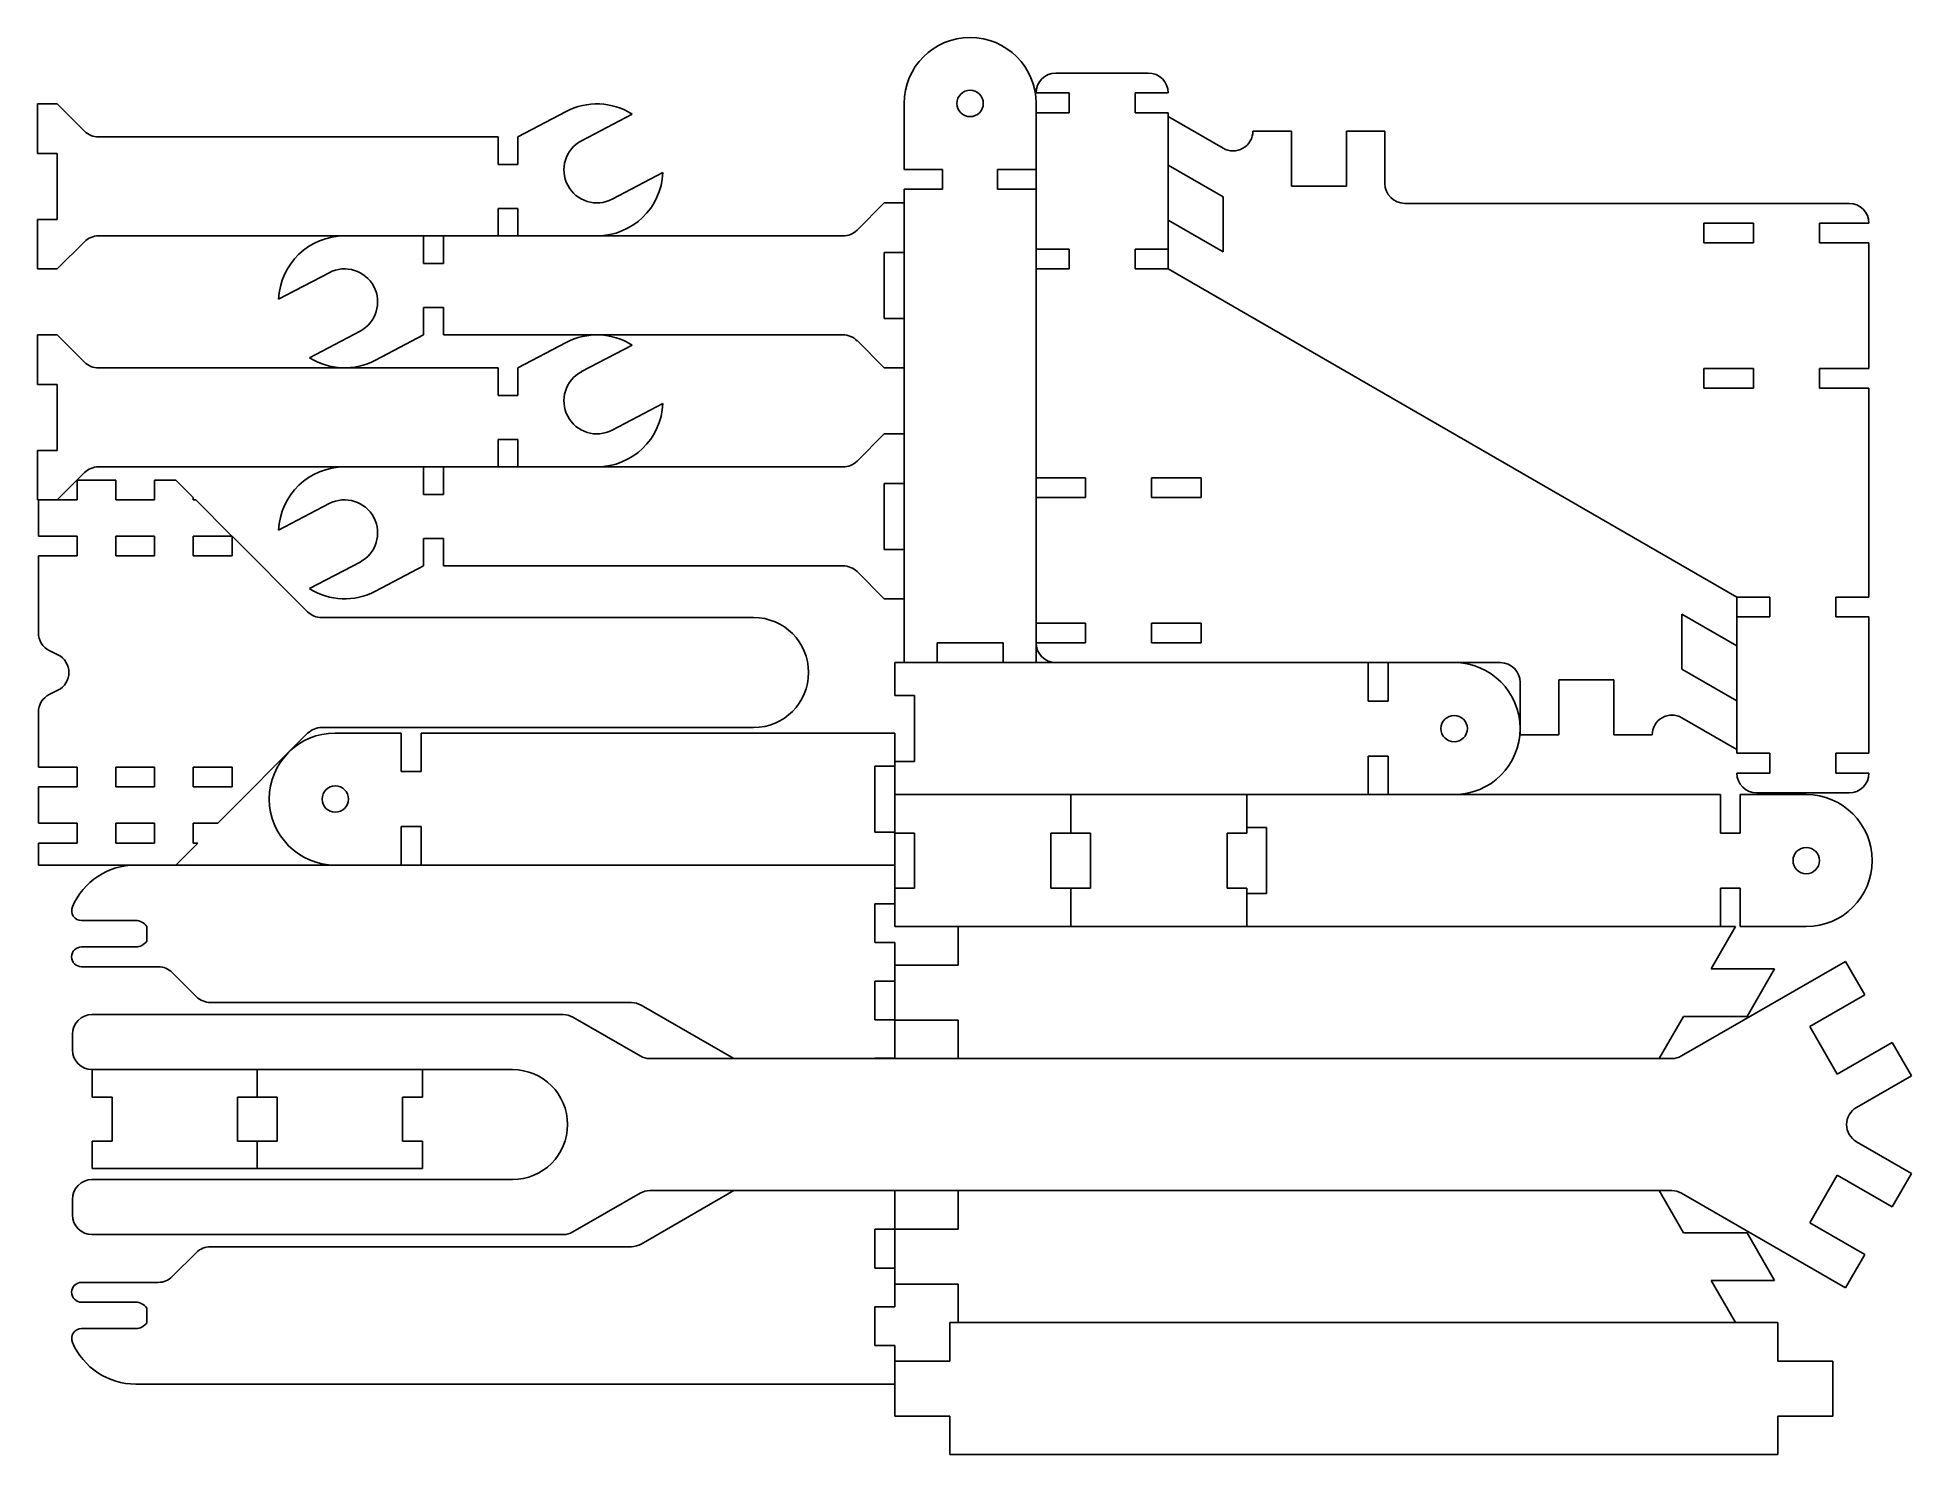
# Model space of a CAD drawing. Header units: millimetres. Extents: x -858 to -7, y 696 to 1340.
import ezdxf

# ---------------------------------------------------------------- set-up
doc = ezdxf.new("R2010")
doc.units = ezdxf.units.MM

msp = doc.modelspace()

# ---------------------------------------------------------------- linework, layer by layer
at = {"color": 7, "linetype": 'Continuous', "lineweight": 25}
for p, q in [((-353.55, 1323.58), (-395.55, 1323.58)), ((-404.55, 1314.58), (-389.55, 1314.58)), ((-389.55, 1305.58), (-389.55, 1314.58)), ((-344.55, 1314.58), (-359.55, 1314.58)), ((-359.55, 1305.58), (-359.55, 1314.58)), ((-858.32, 1309.58), (-849.32, 1309.58)), ((-858.32, 1309.58), (-858.32, 1287.08)), ((-836.96, 1297.22), (-849.32, 1309.58)), ((-618.09, 1306.13), (-640.03, 1294.58)), ((-611.11, 1292.86), (-588.12, 1304.96)), ((-464.55, 1309.78), (-464.55, 1279.78)), ((-404.55, 1309.78), (-404.55, 1055.58)), ((-404.55, 1305.58), (-389.55, 1305.58)), ((-359.55, 1305.58), (-344.55, 1305.58)), ((-344.55, 1234.58), (-344.55, 1305.58)), ((-344.55, 1303.87), (-319.55, 1289.43)), ((-649.03, 1294.58), (-830.59, 1294.58)), ((-649.03, 1294.58), (-649.03, 1282.08)), ((-640.03, 1294.58), (-640.03, 1282.08)), ((-306.05, 1297.23), (-288.55, 1297.23)), ((-288.55, 1297.23), (-288.55, 1272.23)), ((-263.55, 1297.23), (-246.05, 1297.23)), ((-263.55, 1297.23), (-263.55, 1272.23)), ((-246.05, 1273.36), (-246.05, 1297.23)), ((-858.32, 1287.08), (-849.32, 1287.08)), ((-849.32, 1287.08), (-849.32, 1257.08)), ((-649.03, 1282.08), (-640.03, 1282.08)), ((-597.13, 1266.31), (-574.14, 1278.41)), ((-464.55, 1279.78), (-447.05, 1279.78)), ((-447.05, 1270.78), (-447.05, 1279.78)), ((-422.05, 1279.78), (-404.55, 1279.78)), ((-422.05, 1270.78), (-422.05, 1279.78)), ((-344.55, 1281.72), (-319.55, 1267.29)), ((-464.55, 1270.78), (-464.55, 1055.58)), ((-464.55, 1270.78), (-447.05, 1270.78)), ((-422.05, 1270.78), (-404.55, 1270.78)), ((-263.55, 1272.23), (-288.55, 1272.23)), ((-649.03, 1262.08), (-640.03, 1262.08)), ((-649.03, 1262.08), (-649.03, 1249.58)), ((-640.03, 1262.08), (-640.03, 1249.58)), ((-485.91, 1252.22), (-473.55, 1264.58)), ((-464.55, 1264.58), (-473.55, 1264.58)), ((-319.55, 1267.29), (-319.55, 1242.29)), ((-237.05, 1264.36), (-35.09, 1264.36)), ((-858.32, 1257.08), (-858.32, 1234.58)), ((-858.32, 1257.08), (-849.32, 1257.08)), ((-344.55, 1256.72), (-319.55, 1242.29)), ((-101.09, 1246.36), (-101.09, 1255.36)), ((-78.59, 1255.36), (-101.09, 1255.36)), ((-78.59, 1255.36), (-78.59, 1246.36)), ((-26.09, 1255.36), (-48.59, 1255.36)), ((-48.59, 1255.36), (-48.59, 1246.36)), ((-836.96, 1246.95), (-849.32, 1234.58)), ((-830.59, 1249.58), (-492.28, 1249.58)), ((-682.84, 1237.08), (-682.84, 1249.58)), ((-673.84, 1237.08), (-673.84, 1249.58)), ((-404.55, 1243.58), (-389.55, 1243.58)), ((-389.55, 1234.58), (-389.55, 1243.58)), ((-359.55, 1243.58), (-344.55, 1243.58)), ((-359.55, 1234.58), (-359.55, 1243.58)), ((-78.59, 1246.36), (-101.09, 1246.36)), ((-26.09, 1246.36), (-48.59, 1246.36)), ((-26.09, 1189.36), (-26.09, 1246.36)), ((-673.84, 1237.08), (-682.84, 1237.08)), ((-473.55, 1212.08), (-473.55, 1242.08)), ((-464.55, 1242.08), (-473.55, 1242.08)), ((-858.32, 1234.58), (-849.32, 1234.58)), ((-725.74, 1232.86), (-748.73, 1220.76)), ((-404.55, 1234.58), (-389.55, 1234.58)), ((-359.55, 1234.58), (-344.55, 1234.58)), ((-344.55, 1234.58), (-86.09, 1085.36)), ((-673.84, 1217.08), (-682.84, 1217.08)), ((-682.84, 1204.58), (-682.84, 1217.08)), ((-673.84, 1204.58), (-673.84, 1217.08)), ((-464.55, 1212.08), (-473.55, 1212.08)), ((-858.32, 1204.58), (-858.32, 1182.08)), ((-858.32, 1204.58), (-849.32, 1204.58)), ((-836.96, 1192.22), (-849.32, 1204.58)), ((-711.76, 1206.31), (-734.75, 1194.21)), ((-704.78, 1193.04), (-682.84, 1204.58)), ((-673.84, 1204.58), (-492.28, 1204.58)), ((-618.09, 1201.13), (-640.03, 1189.58)), ((-485.91, 1201.95), (-473.55, 1189.58)), ((-611.11, 1187.86), (-588.12, 1199.96)), ((-649.03, 1189.58), (-830.59, 1189.58)), ((-649.03, 1189.58), (-649.03, 1177.08)), ((-640.03, 1189.58), (-640.03, 1177.08)), ((-464.55, 1189.58), (-473.55, 1189.58)), ((-78.59, 1189.36), (-101.09, 1189.36)), ((-101.09, 1180.36), (-101.09, 1189.36)), ((-78.59, 1189.36), (-78.59, 1180.36)), ((-26.09, 1189.36), (-48.59, 1189.36)), ((-48.59, 1189.36), (-48.59, 1180.36)), ((-858.32, 1182.08), (-849.32, 1182.08)), ((-849.32, 1182.08), (-849.32, 1152.08)), ((-649.03, 1177.08), (-640.03, 1177.08)), ((-78.59, 1180.36), (-101.09, 1180.36)), ((-26.09, 1180.36), (-48.59, 1180.36)), ((-26.09, 1085.36), (-26.09, 1180.36)), ((-597.13, 1161.31), (-574.14, 1173.41)), ((-485.91, 1147.22), (-473.55, 1159.58)), ((-464.55, 1159.58), (-473.55, 1159.58)), ((-858.32, 1152.08), (-858.32, 1129.58)), ((-858.32, 1152.08), (-849.32, 1152.08)), ((-649.03, 1157.08), (-640.03, 1157.08)), ((-649.03, 1157.08), (-649.03, 1144.58)), ((-640.03, 1157.08), (-640.03, 1144.58)), ((-836.96, 1141.95), (-849.32, 1129.58)), ((-492.28, 1144.58), (-830.59, 1144.58)), ((-682.84, 1132.08), (-682.84, 1144.58)), ((-673.84, 1132.08), (-673.84, 1144.58)), ((-840.32, 1138.58), (-840.32, 1129.58)), ((-822.72, 1138.58), (-840.32, 1138.58)), ((-822.72, 1138.58), (-822.72, 1129.58)), ((-795.42, 1138.58), (-805.12, 1138.58)), ((-805.12, 1138.58), (-805.12, 1129.58)), ((-795.42, 1138.58), (-787.52, 1130.68)), ((-464.55, 1137.08), (-473.55, 1137.08)), ((-473.55, 1107.08), (-473.55, 1137.08)), ((-404.55, 1139.58), (-382.05, 1139.58)), ((-382.05, 1130.58), (-382.05, 1139.58)), ((-352.05, 1139.58), (-329.55, 1139.58)), ((-352.05, 1130.58), (-352.05, 1139.58)), ((-329.55, 1139.58), (-329.55, 1130.58)), ((-858.32, 1129.58), (-840.32, 1129.58)), ((-857.92, 1129.58), (-857.92, 1113.08)), ((-822.72, 1129.58), (-805.12, 1129.58)), ((-787.52, 1130.68), (-787.52, 1129.58)), ((-787.52, 1129.58), (-786.42, 1129.58)), ((-786.42, 1129.58), (-770.1, 1113.26)), ((-725.74, 1127.86), (-748.73, 1115.76)), ((-673.84, 1132.08), (-682.84, 1132.08)), ((-404.55, 1130.58), (-382.05, 1130.58)), ((-352.05, 1130.58), (-329.55, 1130.58)), ((-840.32, 1113.08), (-857.92, 1113.08)), ((-840.32, 1113.08), (-840.32, 1104.08)), ((-822.72, 1113.08), (-822.72, 1104.08)), ((-805.12, 1113.08), (-822.72, 1113.08)), ((-805.12, 1113.08), (-805.12, 1104.08)), ((-787.52, 1113.08), (-787.52, 1104.08)), ((-770.17, 1113.08), (-787.52, 1113.08)), ((-769.92, 1112.83), (-769.92, 1104.08)), ((-769.74, 1112.91), (-735.56, 1078.72)), ((-673.84, 1112.08), (-682.84, 1112.08)), ((-682.84, 1099.58), (-682.84, 1112.08)), ((-673.84, 1099.58), (-673.84, 1112.08)), ((-464.55, 1107.08), (-473.55, 1107.08)), ((-857.92, 1104.08), (-857.92, 1069.15)), ((-840.32, 1104.08), (-857.92, 1104.08)), ((-805.12, 1104.08), (-822.72, 1104.08)), ((-769.92, 1104.08), (-787.52, 1104.08)), ((-711.76, 1101.31), (-734.75, 1089.21)), ((-704.78, 1088.04), (-682.84, 1099.58)), ((-673.84, 1099.58), (-492.28, 1099.58)), ((-485.91, 1096.95), (-473.55, 1084.58)), ((-464.55, 1084.58), (-473.55, 1084.58)), ((-86.09, 1085.36), (-86.09, 1014.36)), ((-71.09, 1085.36), (-86.09, 1085.36)), ((-71.09, 1085.36), (-71.09, 1076.36)), ((-26.09, 1085.36), (-41.09, 1085.36)), ((-41.09, 1085.36), (-41.09, 1076.36)), ((-532.92, 1076.08), (-729.19, 1076.08)), ((-404.55, 1073.58), (-382.05, 1073.58)), ((-382.05, 1064.58), (-382.05, 1073.58)), ((-352.05, 1073.58), (-329.55, 1073.58)), ((-352.05, 1064.58), (-352.05, 1073.58)), ((-329.55, 1073.58), (-329.55, 1064.58)), ((-86.09, 1063.22), (-111.09, 1077.66)), ((-111.09, 1052.66), (-111.09, 1077.66)), ((-71.09, 1076.36), (-86.09, 1076.36)), ((-26.09, 1076.36), (-41.09, 1076.36)), ((-26.09, 1014.36), (-26.09, 1076.36)), ((-449.55, 1064.58), (-419.55, 1064.58)), ((-449.55, 1055.58), (-449.55, 1064.58)), ((-419.55, 1055.58), (-419.55, 1064.58)), ((-404.55, 1064.58), (-382.05, 1064.58)), ((-352.05, 1064.58), (-329.55, 1064.58)), ((-849.02, 1059.13), (-852.95, 1061.1)), ((-193.59, 1055.58), (-468.79, 1055.58)), ((-468.79, 1040.58), (-468.79, 1055.58)), ((-253.59, 1055.58), (-253.59, 1038.08)), ((-244.59, 1038.08), (-244.59, 1055.58)), ((-167.09, 1047.72), (-142.09, 1047.72)), ((-167.09, 1022.72), (-167.09, 1047.72)), ((-142.09, 1022.72), (-142.09, 1047.72)), ((-86.09, 1038.22), (-111.09, 1052.66)), ((-852.95, 1041.07), (-849.02, 1043.03)), ((-468.79, 1040.58), (-459.79, 1040.58)), ((-459.79, 1010.58), (-459.79, 1040.58)), ((-184.59, 1046.58), (-184.59, 1022.72)), ((-857.92, 1033.02), (-857.92, 1008.08)), ((-253.59, 1038.08), (-244.59, 1038.08)), ((-86.09, 1016.08), (-111.09, 1030.52)), ((-735.56, 1023.45), (-776.42, 982.58)), ((-729.19, 1026.08), (-532.92, 1026.08)), ((-692.99, 1023.58), (-722.99, 1023.58)), ((-692.99, 1023.58), (-692.99, 1006.08)), ((-683.99, 1023.58), (-683.99, 1006.08)), ((-468.79, 1023.58), (-683.99, 1023.58)), ((-468.79, 935.58), (-468.79, 1023.58)), ((-167.09, 1022.72), (-184.59, 1022.72)), ((-124.59, 1022.72), (-142.09, 1022.72)), ((-71.09, 1014.36), (-86.09, 1014.36)), ((-71.09, 1014.36), (-71.09, 1005.36)), ((-26.09, 1014.36), (-41.09, 1014.36)), ((-41.09, 1014.36), (-41.09, 1005.36)), ((-857.92, 1008.08), (-840.32, 1008.08)), ((-840.32, 1008.08), (-840.32, 999.08)), ((-822.72, 1008.08), (-822.72, 999.08)), ((-822.72, 1008.08), (-805.12, 1008.08)), ((-805.12, 1008.08), (-805.12, 999.08)), ((-787.52, 1008.08), (-769.92, 1008.08)), ((-787.52, 1008.08), (-787.52, 999.08)), ((-769.92, 1008.08), (-769.92, 999.08)), ((-683.99, 1006.08), (-692.99, 1006.08)), ((-468.79, 1008.58), (-477.79, 1008.58)), ((-477.79, 1008.58), (-477.79, 978.58)), ((-468.79, 1010.58), (-459.79, 1010.58)), ((-253.59, 1013.08), (-244.59, 1013.08)), ((-253.59, 995.58), (-253.59, 1013.08)), ((-244.59, 995.58), (-244.59, 1013.08)), ((-86.09, 1005.36), (-71.09, 1005.36)), ((-26.09, 1005.36), (-41.09, 1005.36)), ((-857.92, 999.08), (-857.92, 982.58)), ((-857.92, 999.08), (-840.32, 999.08)), ((-822.72, 999.08), (-805.12, 999.08)), ((-787.52, 999.08), (-769.92, 999.08)), ((-77.09, 996.36), (-35.09, 996.36)), ((-468.79, 995.58), (-93.59, 995.58)), ((-388.79, 995.58), (-388.79, 978.08)), ((-308.79, 995.58), (-308.79, 978.08)), ((-93.59, 995.58), (-93.59, 978.08)), ((-84.59, 978.08), (-84.59, 995.58)), ((-54.59, 995.58), (-84.59, 995.58)), ((-857.92, 982.58), (-840.32, 982.58)), ((-840.32, 982.58), (-840.32, 973.58)), ((-822.72, 982.58), (-822.72, 973.58)), ((-822.72, 982.58), (-805.12, 982.58)), ((-805.12, 982.58), (-805.12, 973.58)), ((-787.52, 982.58), (-776.42, 982.58)), ((-787.52, 982.58), (-787.52, 973.58)), ((-683.99, 981.08), (-692.99, 981.08)), ((-692.99, 981.08), (-692.99, 963.58)), ((-683.99, 963.58), (-683.99, 981.08)), ((-308.79, 980.58), (-299.79, 980.58)), ((-299.79, 950.58), (-299.79, 980.58)), ((-857.92, 973.58), (-857.92, 963.58)), ((-857.92, 973.58), (-840.32, 973.58)), ((-822.72, 973.58), (-805.12, 973.58)), ((-785.42, 973.58), (-795.42, 963.58)), ((-787.52, 973.58), (-785.42, 973.58)), ((-468.79, 978.58), (-477.79, 978.58)), ((-459.79, 978.08), (-468.79, 978.08)), ((-459.79, 978.08), (-459.79, 953.08)), ((-379.79, 978.08), (-397.79, 978.08)), ((-397.79, 953.08), (-397.79, 978.08)), ((-379.79, 978.08), (-379.79, 953.08)), ((-308.79, 978.08), (-317.79, 978.08)), ((-317.79, 953.08), (-317.79, 978.08)), ((-93.59, 978.08), (-84.59, 978.08)), ((-857.92, 963.58), (-468.79, 963.58)), ((-468.79, 945.98), (-477.79, 945.98)), ((-477.79, 928.38), (-477.79, 945.98)), ((-459.79, 953.08), (-468.79, 953.08)), ((-379.79, 953.08), (-397.79, 953.08)), ((-388.79, 953.08), (-388.79, 935.58)), ((-308.79, 953.08), (-317.79, 953.08)), ((-308.79, 953.08), (-308.79, 935.58)), ((-308.79, 950.58), (-299.79, 950.58)), ((-93.59, 953.08), (-84.59, 953.08)), ((-93.59, 935.58), (-93.59, 953.08)), ((-84.59, 935.58), (-84.59, 953.08)), ((-813.69, 938.33), (-838.3, 938.33)), ((-808.69, 929.02), (-808.69, 935.65)), ((-468.79, 928.38), (-477.79, 928.38)), ((-468.79, 935.58), (-86.74, 935.58)), ((-468.79, 875.58), (-468.79, 928.38)), ((-439.93, 918.08), (-439.93, 935.58)), ((-86.74, 935.58), (-97.81, 916.41)), ((-84.59, 935.58), (-54.59, 935.58)), ((-813.69, 926.33), (-838.3, 926.33)), ((-36.76, 919.77), (-111.21, 876.79)), ((-28.01, 904.62), (-36.76, 919.77)), ((-838.3, 917.33), (-803.42, 917.33)), ((-797.06, 914.7), (-786.08, 903.72)), ((-439.93, 918.08), (-468.79, 918.08)), ((-97.81, 916.41), (-68.95, 916.41)), ((-81.45, 894.76), (-68.95, 916.41)), ((-468.79, 910.78), (-477.79, 910.78)), ((-477.79, 893.18), (-477.79, 910.78)), ((-28.01, 904.62), (-53.01, 890.18)), ((-619.49, 895.58), (-833.44, 895.58)), ((-779.72, 901.08), (-588.46, 901.08)), ((-614.99, 894.38), (-584.53, 876.79)), ((-541.88, 875.58), (-583.96, 899.88)), ((-121.39, 875.58), (-110.31, 894.76)), ((-110.31, 894.76), (-81.45, 894.76)), ((-842.44, 886.58), (-842.44, 879.58)), ((-468.79, 893.18), (-477.79, 893.18)), ((-439.93, 893.08), (-468.79, 893.08)), ((-439.93, 875.58), (-439.93, 893.08)), ((-40.51, 868.53), (-53.01, 890.18)), ((-15.51, 882.97), (-40.51, 868.53)), ((-6.76, 867.81), (-15.51, 882.97)), ((-642.44, 870.58), (-833.44, 870.58)), ((-833.44, 858.08), (-833.44, 870.58)), ((-758.44, 858.08), (-758.44, 870.58)), ((-683.44, 858.08), (-683.44, 870.58)), ((-580.03, 875.58), (-115.71, 875.58)), ((-468.79, 875.83), (-477.79, 875.83)), ((-477.79, 875.58), (-477.79, 875.83)), ((-6.76, 867.81), (-31.76, 853.38)), ((-824.44, 858.08), (-833.44, 858.08)), ((-824.44, 838.08), (-824.44, 858.08)), ((-749.44, 858.08), (-767.44, 858.08)), ((-767.44, 858.08), (-767.44, 838.08)), ((-749.44, 838.08), (-749.44, 858.08)), ((-683.44, 858.08), (-692.44, 858.08)), ((-692.44, 858.08), (-692.44, 838.08)), ((-833.44, 825.58), (-833.44, 838.08)), ((-824.44, 838.08), (-833.44, 838.08)), ((-749.44, 838.08), (-767.44, 838.08)), ((-758.44, 825.58), (-758.44, 838.08)), ((-683.44, 838.08), (-692.44, 838.08)), ((-683.44, 825.58), (-683.44, 838.08)), ((-31.76, 837.79), (-6.76, 823.36)), ((-683.44, 825.58), (-833.44, 825.58)), ((-642.44, 820.58), (-833.44, 820.58)), ((-40.51, 822.63), (-53.01, 800.98)), ((-15.51, 808.2), (-40.51, 822.63)), ((-6.76, 823.36), (-15.51, 808.2)), ((-842.44, 811.58), (-842.44, 804.58)), ((-584.53, 814.38), (-614.99, 796.79)), ((-541.88, 815.58), (-583.96, 791.29)), ((-115.71, 815.58), (-580.03, 815.58)), ((-468.79, 815.58), (-468.79, 762.78)), ((-439.93, 815.58), (-439.93, 798.08)), ((-121.39, 815.58), (-110.31, 796.41)), ((-111.21, 814.38), (-36.76, 771.39)), ((-28.01, 786.55), (-53.01, 800.98)), ((-833.44, 795.58), (-619.49, 795.58)), ((-468.79, 797.98), (-477.79, 797.98)), ((-477.79, 797.98), (-477.79, 780.38)), ((-439.93, 798.08), (-468.79, 798.08)), ((-110.31, 796.41), (-81.45, 796.41)), ((-81.45, 796.41), (-68.95, 774.76)), ((-797.06, 776.47), (-786.08, 787.45)), ((-779.72, 790.08), (-588.46, 790.08)), ((-28.01, 786.55), (-36.76, 771.39)), ((-468.79, 780.38), (-477.79, 780.38)), ((-838.3, 773.83), (-803.42, 773.83)), ((-439.93, 773.08), (-468.79, 773.08)), ((-439.93, 773.08), (-439.93, 755.58)), ((-97.81, 774.76), (-68.95, 774.76)), ((-86.74, 755.58), (-97.81, 774.76)), ((-813.69, 764.83), (-838.3, 764.83)), ((-808.69, 762.15), (-808.69, 755.52)), ((-468.79, 762.78), (-477.79, 762.78)), ((-477.79, 762.78), (-477.79, 745.18)), ((-813.69, 752.83), (-838.3, 752.83)), ((-443.79, 755.58), (-67.52, 755.58)), ((-443.79, 755.58), (-443.79, 738.08)), ((-67.52, 755.58), (-67.52, 738.08)), ((-468.79, 745.18), (-477.79, 745.18)), ((-468.79, 713.08), (-468.79, 745.18)), ((-443.79, 738.08), (-468.79, 738.08)), ((-67.52, 738.08), (-42.52, 738.08)), ((-42.52, 713.08), (-42.52, 738.08)), ((-813.69, 727.58), (-468.79, 727.58)), ((-443.79, 713.08), (-468.79, 713.08)), ((-443.79, 713.08), (-443.79, 695.58)), ((-67.52, 713.08), (-42.52, 713.08)), ((-67.52, 713.08), (-67.52, 695.58)), ((-67.52, 695.58), (-443.79, 695.58))]:
    msp.add_line(p, q, dxfattribs=at)
for centre in [(-434.55, 1309.78), (-214.59, 1025.58), (-722.99, 993.58), (-54.59, 965.58)]:
    msp.add_circle(centre, 6, dxfattribs=at)
for centre, radius, start, end in [((-434.55, 1309.78), 30, 0, 180), ((-395.55, 1314.58), 9, 90, 180), ((-353.55, 1314.58), 9, 0, 90), ((-604.12, 1279.58), 30, 57.76022, 117.76022), ((-830.59, 1303.58), 9, 225, 270), ((-315.05, 1297.23), 9, 240, 0), ((-604.12, 1279.58), 15, 117.76022, 297.76022), ((-604.12, 1279.58), 30, 270, 357.76022), ((-237.05, 1273.36), 9, 180, 270), ((-35.09, 1255.36), 9, 0, 90), ((-492.28, 1258.58), 9, 270, 315), ((-830.59, 1240.58), 9, 90, 135), ((-718.75, 1219.58), 30, 90, 177.76022), ((-718.75, 1219.58), 15, 297.76022, 117.76022), ((-604.12, 1174.58), 30, 57.76022, 117.76022), ((-492.28, 1195.58), 9, 45, 90), ((-830.59, 1198.58), 9, 225, 270), ((-718.75, 1219.58), 30, 237.76022, 297.76022), ((-604.12, 1174.58), 15, 117.76022, 297.76022), ((-604.12, 1174.58), 30, 270, 357.76022), ((-830.59, 1135.58), 9, 90, 135), ((-718.75, 1114.58), 30, 90, 177.76022), ((-492.28, 1153.58), 9, 270, 315), ((-718.75, 1114.58), 15, 297.76022, 117.76022), ((-769.92, 1113.08), 0.25, 135, 180), ((-769.92, 1113.08), 0.25, 270, 315), ((-492.28, 1090.58), 9, 45, 90), ((-718.75, 1114.58), 30, 237.76022, 297.76022), ((-729.19, 1085.08), 9, 225, 270), ((-532.92, 1051.08), 25, 270, 90), ((-848.92, 1069.15), 9, 180, 243.43495), ((-395.55, 1064.58), 9, 180, 270), ((-853.05, 1051.08), 9, 296.56505, 63.43495), ((-214.59, 1025.58), 30, 270, 90), ((-193.59, 1046.58), 9, 360, 90), ((-848.92, 1033.02), 9, 116.56505, 180), ((-115.59, 1022.72), 9, 60, 180), ((-722.99, 993.58), 30, 90, 270), ((-729.19, 1017.08), 9, 90, 135), ((-77.09, 1005.36), 9, 180, 270), ((-35.09, 1005.36), 9, 270, 0), ((-54.59, 965.58), 30, 270, 90), ((-813.69, 932.33), 31.25, 90, 156.8884), ((-838.3, 942.83), 4.5, 156.8884, 270), ((-813.69, 932.33), 6, 33.55731, 90), ((-813.69, 932.33), 6, 270, 326.44269), ((-838.3, 921.83), 4.5, 90, 270), ((-803.42, 908.33), 9, 45, 90), ((-779.72, 910.08), 9, 225, 270), ((-833.44, 886.58), 9, 90, 180), ((-619.49, 886.58), 9, 60, 90), ((-588.46, 892.08), 9, 60, 90), ((-833.44, 879.58), 9, 180, 270), ((-642.44, 845.58), 25, 270, 90), ((-580.03, 884.58), 9, 240, 270), ((-115.71, 884.58), 9, 270, 300), ((-27.26, 845.58), 9, 120, 240), ((-833.44, 811.58), 9, 90, 180), ((-580.03, 806.58), 9, 90, 120), ((-115.71, 806.58), 9, 60, 90), ((-833.44, 804.58), 9, 180, 270), ((-619.49, 804.58), 9, 270, 300), ((-779.72, 781.08), 9, 90, 135), ((-588.46, 799.08), 9, 270, 300), ((-803.42, 782.83), 9, 270, 315), ((-838.3, 769.33), 4.5, 90, 270), ((-813.69, 758.83), 6, 33.55731, 90), ((-838.3, 748.33), 4.5, 90, 203.1116), ((-813.69, 758.83), 6, 270, 326.44269), ((-813.69, 758.83), 31.25, 203.1116, 270)]:
    msp.add_arc(centre, radius, start, end, dxfattribs=at)

doc.saveas('drawing.dxf')
